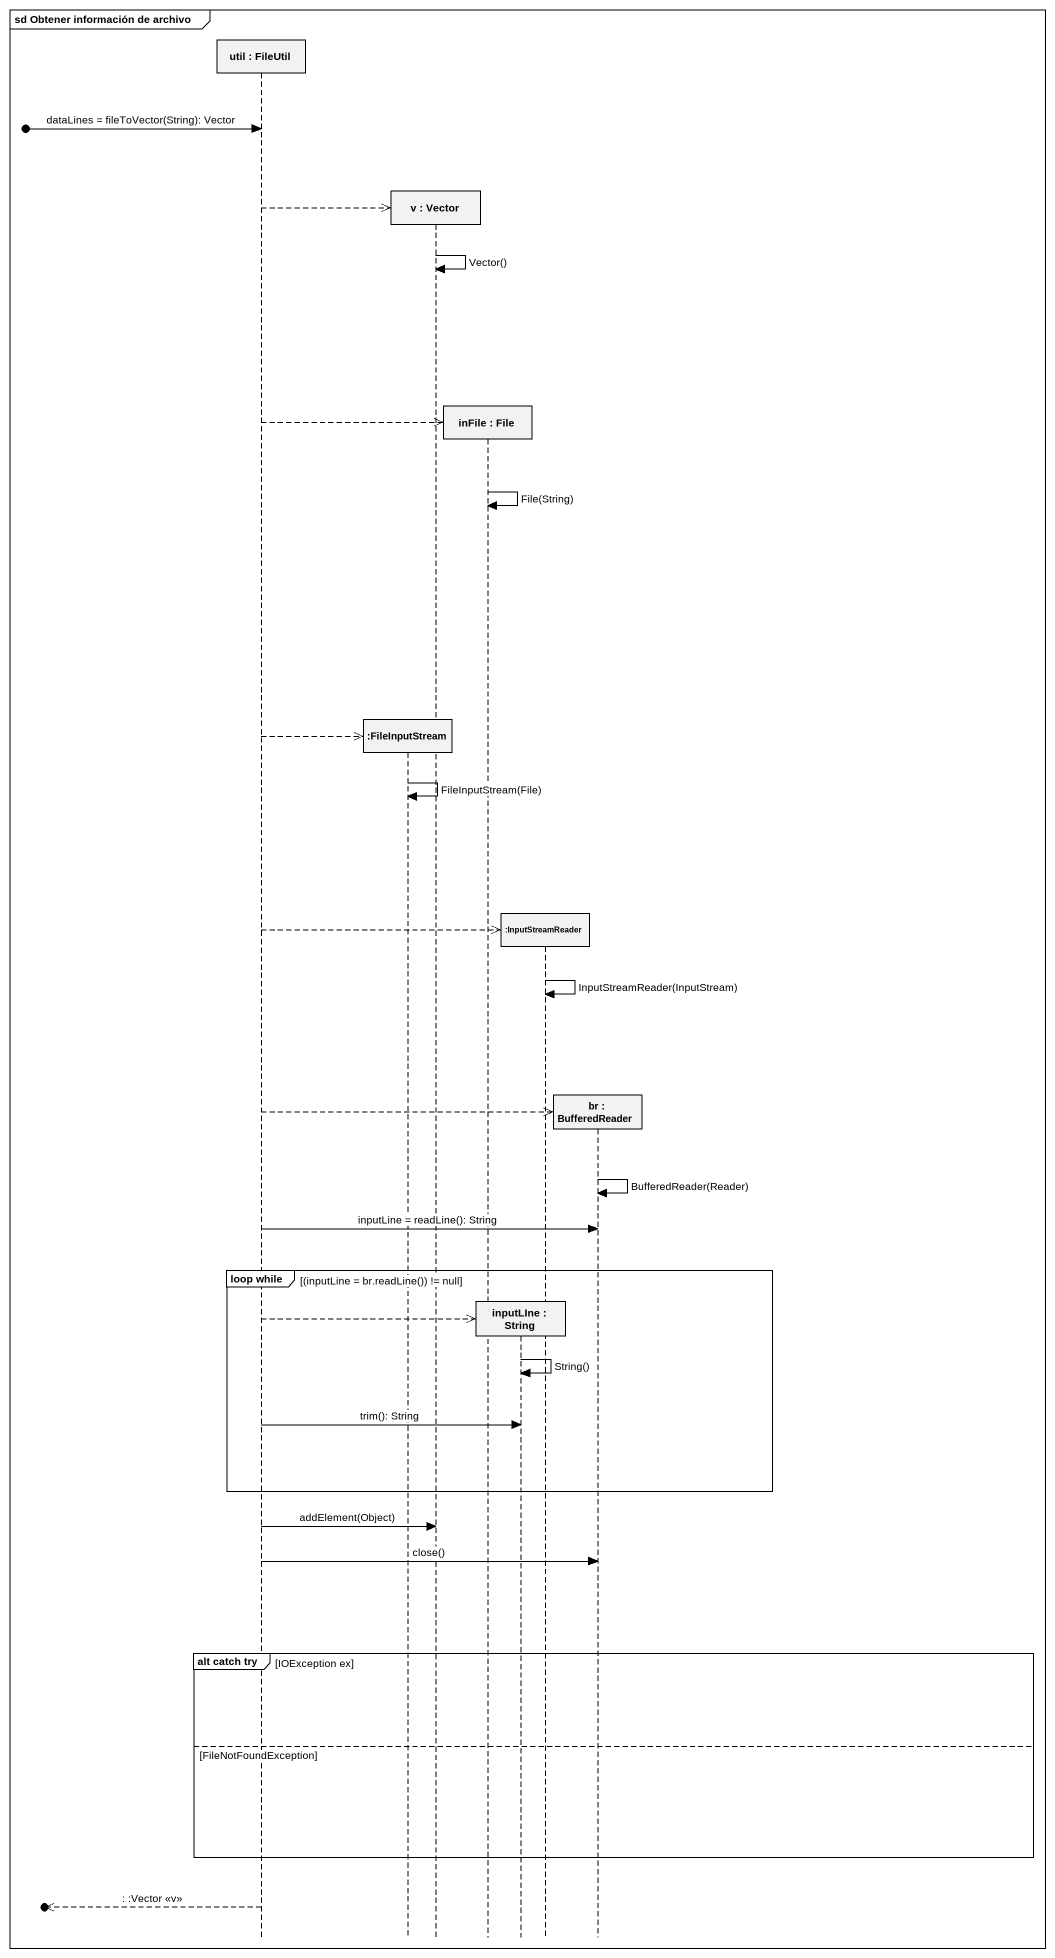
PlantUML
@startuml
mainframe sd Obtener información de archivo
hide footbox
participant "util : FileUtil" as util
participant ":FileInputStream" as FileInputStream
participant "v : Vector" as v
participant "inFile : File" as inFile
participant "inputLIne : String" as inputLIne
participant ":InputStreamReader" as InputStreamReader
participant "br : BufferedReader" as br

[o-> util : dataLines = fileToVector(String): Vector
util -->> v **
v -> v : Vector()
util -->> inFile **
inFile -> inFile : File(String)
util -->> FileInputStream **
FileInputStream -> FileInputStream : FileInputStream(File)
util -->> InputStreamReader **
InputStreamReader -> InputStreamReader : InputStreamReader(InputStream)
util -->> br **
br -> br : BufferedReader(Reader)
util -> br : inputLine = readLine(): String
group loop while [(inputLine = br.readLine()) != null]
  util -->> inputLIne **
  inputLIne -> inputLIne : String()
  util -> inputLIne : trim(): String
end
util -> v : addElement(Object)
util -> br : close()
group alt catch try [IOException ex]
else FileNotFoundException
end
[o<<-- util : : :Vector <<v>>
@enduml
